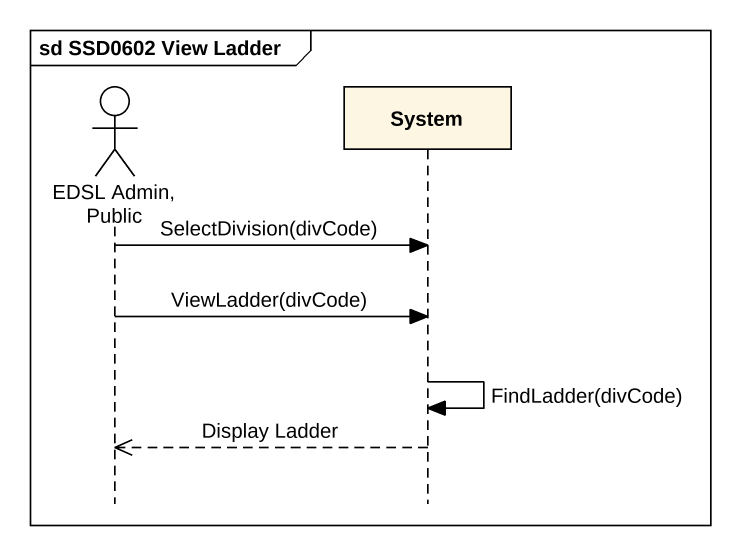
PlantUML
@startuml
mainframe sd SSD0602 View Ladder
hide footbox
actor "EDSL Admin, Public" as EDSL_Admin_Public
participant System

EDSL_Admin_Public -> System : SelectDivision(divCode)
EDSL_Admin_Public -> System : ViewLadder(divCode)
System -> System : FindLadder(divCode)
System -->> EDSL_Admin_Public : Display Ladder
@enduml
